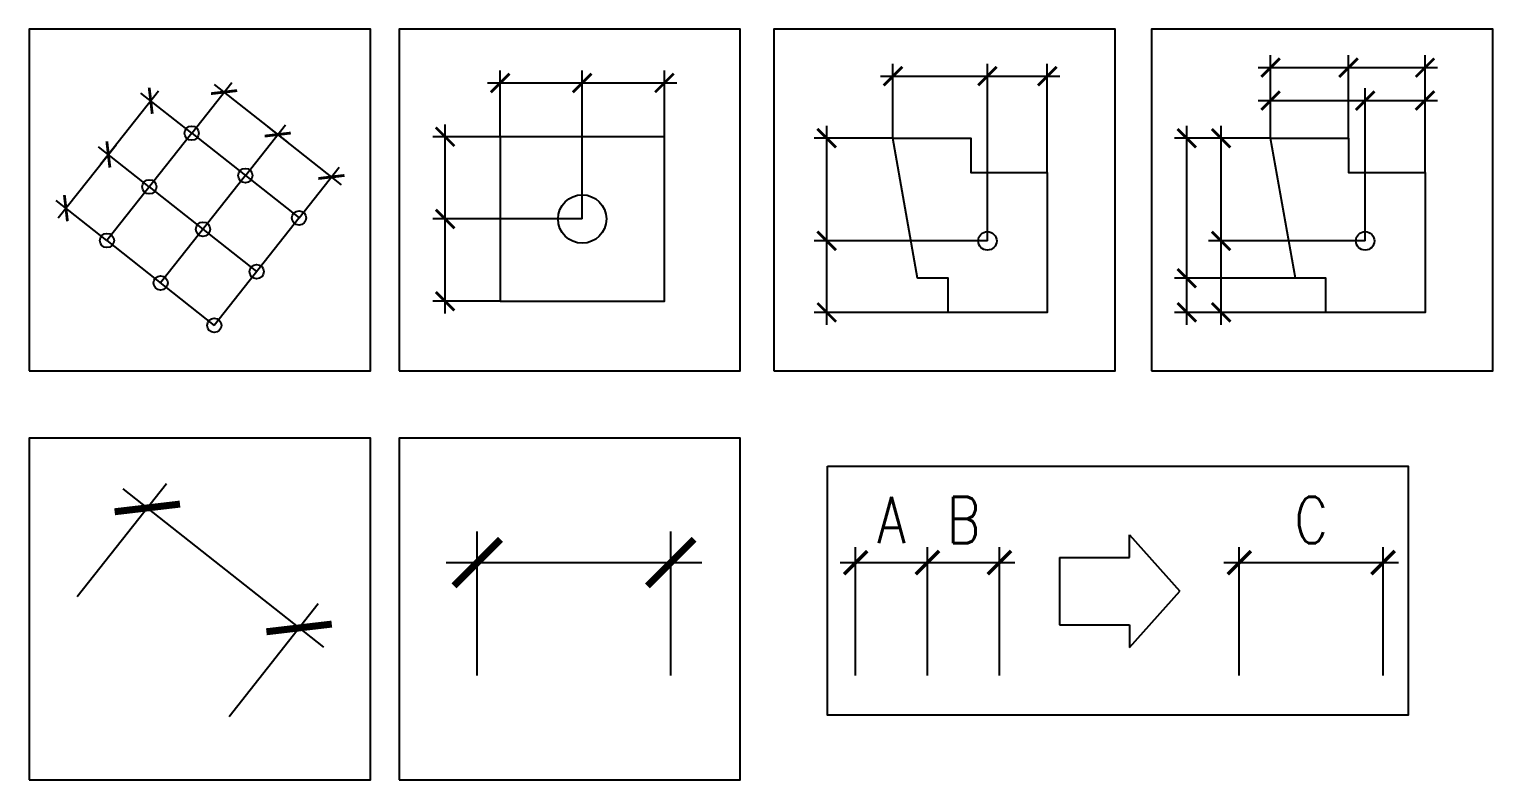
# Model space of a CAD drawing. Header units: millimetres. Extents: x 2848 to 6961, y 1568 to 7914.
# Drawn here: x 2851.3 to 3087.2, y 1735.1 to 1856 of the extents above; entities that cross this region are included whole.
import ezdxf

# ---------------------------------------------------------------- set-up
doc = ezdxf.new("R2010")
doc.units = ezdxf.units.MM
doc.header["$PDSIZE"] = -2
doc.styles.add('EasyCutStyleDim', font='romans.shx', dxfattribs={"width": 0.8})
doc.dimstyles.new('Scale_5', dxfattribs={"dimscale": 5, "dimtxt": 3, "dimasz": 1.5, "dimexe": 1, "dimexo": 0, "dimgap": 1.25, "dimtad": 1, "dimdec": 1, "dimrnd": 0.5, "dimzin": 12, "dimdsep": 46, "dimtxsty": 'EasyCutStyleDim', "dimblk": 'ARCHTICK', "dimblk1": 'ARCHTICK', "dimblk2": 'ARCHTICK', "dimcen": 1, "dimdle": 1, "dimclrd": 1, "dimclre": 1, "dimclrt": 3, "dimadec": 3, "dimazin": 0, "dimtfac": 1, "dimtdec": 1, "dimtix": 1, "dimtmove": 0, "dimatfit": 3, "dimfxl": 1, "dimtfill": 1, "dimtolj": 1, "dimtzin": 0, "dimarcsym": 0})

# ---------------------------------------------------------------- blocks, each defined once
blk = doc.blocks.new('_ArchTick')
at = {"color": 0, "linetype": 'ByBlock', "const_width": 0.15}
blk.add_lwpolyline([(-0.5, -0.5), (0.5, 0.5)], dxfattribs=at)
blk = doc.blocks.new('*D2')
at = {"color": 1, "lineweight": -2, "transparency": 16777216}
for p, q in [((2923.51, 1751.85), (2923.51, 1775.06)), ((2954.69, 1751.85), (2954.69, 1775.06)), ((2918.51, 1770.06), (2959.69, 1770.06))]:
    blk.add_line(p, q, dxfattribs=at)
at = {"layer": 'Defpoints', "color": 0, "transparency": 16777216}
for p in [(2954.69, 1770.06), (2923.51, 1751.85), (2954.69, 1751.85)]:
    blk.add_point(p, dxfattribs=at)
at = {"color": 1, "lineweight": -2, "transparency": 16777216, "xscale": 7.5, "yscale": 7.5, "zscale": 7.5, "rotation": 180}
blk.add_blockref('_ArchTick', (2923.51, 1770.06), dxfattribs=at)
at = {"color": 1, "lineweight": -2, "transparency": 16777216, "xscale": 7.5, "yscale": 7.5, "zscale": 7.5}
blk.add_blockref('_ArchTick', (2954.69, 1770.06), dxfattribs=at)
blk = doc.blocks.new('*D3')
at = {"color": 1, "lineweight": -2, "transparency": 16777216}
for p, q in [((2859.04, 1764.58), (2873.43, 1782.79)), ((2866.4, 1781.97), (2898.72, 1756.44)), ((2883.51, 1745.25), (2897.89, 1763.46))]:
    blk.add_line(p, q, dxfattribs=at)
at = {"layer": 'Defpoints', "color": 0, "transparency": 16777216}
for p in [(2859.04, 1764.58), (2894.79, 1759.54), (2883.51, 1745.25)]:
    blk.add_point(p, dxfattribs=at)
at = {"color": 1, "lineweight": -2, "transparency": 16777216, "xscale": 7.5, "yscale": 7.5, "zscale": 7.5}
for p, rotation in [((2870.33, 1778.87), 141.6918287741546), ((2894.79, 1759.54), 321.6918287741546)]:
    blk.add_blockref('_ArchTick', p, dxfattribs=dict(at, rotation=rotation))
blk = doc.blocks.new('*D4')
at = {"color": 1, "lineweight": -2, "transparency": 16777216}
for p, q in [((2984.48, 1751.85), (2984.48, 1772.56)), ((2996.06, 1751.85), (2996.06, 1772.56)), ((2981.98, 1770.06), (2998.56, 1770.06))]:
    blk.add_line(p, q, dxfattribs=at)
at = {"layer": 'Defpoints', "color": 0, "transparency": 16777216}
for p in [(2996.06, 1770.06), (2984.48, 1751.85), (2996.06, 1751.85)]:
    blk.add_point(p, dxfattribs=at)
at = {"color": 1, "lineweight": -2, "transparency": 16777216, "xscale": 3.75, "yscale": 3.75, "zscale": 3.75, "rotation": 180}
blk.add_blockref('_ArchTick', (2984.48, 1770.06), dxfattribs=at)
at = {"color": 1, "lineweight": -2, "transparency": 16777216, "xscale": 3.75, "yscale": 3.75, "zscale": 3.75}
blk.add_blockref('_ArchTick', (2996.06, 1770.06), dxfattribs=at)
at = {"color": 2, "transparency": 16777216, "insert": (2990.27, 1776.93), "char_height": 7.5, "attachment_point": 5, "style": 'EasyCutStyleDim'}
blk.add_mtext('\\A1;A', dxfattribs=at)
blk = doc.blocks.new('*D5')
at = {"color": 1, "lineweight": -2, "transparency": 16777216}
for p, q in [((3046.32, 1751.85), (3046.32, 1772.56)), ((3069.5, 1751.85), (3069.5, 1772.56)), ((3043.82, 1770.06), (3072, 1770.06))]:
    blk.add_line(p, q, dxfattribs=at)
at = {"layer": 'Defpoints', "color": 0, "transparency": 16777216}
for p in [(3069.5, 1770.06), (3046.32, 1751.85), (3069.5, 1751.85)]:
    blk.add_point(p, dxfattribs=at)
at = {"color": 1, "lineweight": -2, "transparency": 16777216, "xscale": 3.75, "yscale": 3.75, "zscale": 3.75, "rotation": 180}
blk.add_blockref('_ArchTick', (3046.32, 1770.06), dxfattribs=at)
at = {"color": 1, "lineweight": -2, "transparency": 16777216, "xscale": 3.75, "yscale": 3.75, "zscale": 3.75}
blk.add_blockref('_ArchTick', (3069.5, 1770.06), dxfattribs=at)
at = {"color": 2, "transparency": 16777216, "insert": (3057.91, 1776.93), "char_height": 7.5, "attachment_point": 5, "style": 'EasyCutStyleDim'}
blk.add_mtext('\\A1;C', dxfattribs=at)
blk = doc.blocks.new('*D6')
at = {"color": 1, "lineweight": -2, "transparency": 16777216}
for p, q in [((2996.06, 1751.85), (2996.06, 1772.56)), ((3007.65, 1751.85), (3007.65, 1772.56)), ((2993.56, 1770.06), (3010.15, 1770.06))]:
    blk.add_line(p, q, dxfattribs=at)
at = {"layer": 'Defpoints', "color": 0, "transparency": 16777216}
for p in [(3007.65, 1770.06), (2996.06, 1751.85), (3007.65, 1751.85)]:
    blk.add_point(p, dxfattribs=at)
at = {"color": 1, "lineweight": -2, "transparency": 16777216, "xscale": 3.75, "yscale": 3.75, "zscale": 3.75, "rotation": 180}
blk.add_blockref('_ArchTick', (2996.06, 1770.06), dxfattribs=at)
at = {"color": 1, "lineweight": -2, "transparency": 16777216, "xscale": 3.75, "yscale": 3.75, "zscale": 3.75}
blk.add_blockref('_ArchTick', (3007.65, 1770.06), dxfattribs=at)
at = {"color": 2, "transparency": 16777216, "insert": (3001.86, 1776.93), "char_height": 7.5, "attachment_point": 5, "style": 'EasyCutStyleDim'}
blk.add_mtext('\\A1;B', dxfattribs=at)
blk = doc.blocks.new('*D15')
at = {"color": 1, "lineweight": -2, "transparency": 16777216}
for p, q in [((2877.48, 1839.24), (2883.94, 1847.42)), ((2881.13, 1847.09), (2892.92, 1837.77)), ((2886.13, 1832.41), (2892.59, 1840.58))]:
    blk.add_line(p, q, dxfattribs=at)
at = {"layer": 'Defpoints', "color": 0, "transparency": 16777216}
for p in [(2877.48, 1839.24), (2891.35, 1839.01), (2886.13, 1832.41)]:
    blk.add_point(p, dxfattribs=at)
at = {"color": 1, "lineweight": -2, "transparency": 16777216, "xscale": 3, "yscale": 3, "zscale": 3}
for p, rotation in [((2882.7, 1845.85), 141.6918287741522), ((2891.35, 1839.01), 321.6918287741522)]:
    blk.add_blockref('_ArchTick', p, dxfattribs=dict(at, rotation=rotation))
blk = doc.blocks.new('*D16')
at = {"color": 1, "lineweight": -2, "transparency": 16777216}
for p, q in [((2886.13, 1832.41), (2892.59, 1840.58)), ((2889.78, 1840.25), (2901.57, 1830.94)), ((2894.78, 1825.58), (2901.24, 1833.75))]:
    blk.add_line(p, q, dxfattribs=at)
at = {"layer": 'Defpoints', "color": 0, "transparency": 16777216}
for p in [(2886.13, 1832.41), (2900, 1832.18), (2894.78, 1825.58)]:
    blk.add_point(p, dxfattribs=at)
at = {"color": 1, "lineweight": -2, "transparency": 16777216, "xscale": 3, "yscale": 3, "zscale": 3}
for p, rotation in [((2891.35, 1839.01), 141.6918287741522), ((2900, 1832.18), 321.6918287741522)]:
    blk.add_blockref('_ArchTick', p, dxfattribs=dict(at, rotation=rotation))
blk = doc.blocks.new('*D17')
at = {"color": 1, "lineweight": -2, "transparency": 16777216}
for p, q in [((2855.98, 1825.59), (2865.29, 1837.38)), ((2870.65, 1830.59), (2862.48, 1837.05)), ((2863.82, 1821.95), (2855.65, 1828.4))]:
    blk.add_line(p, q, dxfattribs=at)
at = {"layer": 'Defpoints', "color": 0, "transparency": 16777216}
for p in [(2864.05, 1835.81), (2870.65, 1830.59), (2863.82, 1821.95)]:
    blk.add_point(p, dxfattribs=at)
at = {"color": 1, "lineweight": -2, "transparency": 16777216, "xscale": 3, "yscale": 3, "zscale": 3}
for p, rotation in [((2864.05, 1835.81), 51.69182877415221), ((2857.21, 1827.16), 231.6918287741522)]:
    blk.add_blockref('_ArchTick', p, dxfattribs=dict(at, rotation=rotation))
blk = doc.blocks.new('*D18')
at = {"color": 1, "lineweight": -2, "transparency": 16777216}
for p, q in [((2862.81, 1834.24), (2872.12, 1846.03)), ((2877.48, 1839.24), (2869.31, 1845.7)), ((2870.65, 1830.59), (2862.48, 1837.05))]:
    blk.add_line(p, q, dxfattribs=at)
at = {"layer": 'Defpoints', "color": 0, "transparency": 16777216}
for p in [(2870.88, 1844.46), (2877.48, 1839.24), (2870.65, 1830.59)]:
    blk.add_point(p, dxfattribs=at)
at = {"color": 1, "lineweight": -2, "transparency": 16777216, "xscale": 3, "yscale": 3, "zscale": 3}
for p, rotation in [((2870.88, 1844.46), 51.69182877415221), ((2864.05, 1835.81), 231.6918287741522)]:
    blk.add_blockref('_ArchTick', p, dxfattribs=dict(at, rotation=rotation))
blk = doc.blocks.new('*D19')
at = {"color": 1, "lineweight": -2, "transparency": 16777216}
for p, q in [((2927.18, 1838.65), (2927.18, 1849.32)), ((2940.42, 1825.41), (2940.42, 1849.32)), ((2925.18, 1847.32), (2942.42, 1847.32))]:
    blk.add_line(p, q, dxfattribs=at)
at = {"layer": 'Defpoints', "color": 0, "transparency": 16777216}
for p in [(2940.42, 1847.32), (2927.18, 1838.65), (2940.42, 1825.41)]:
    blk.add_point(p, dxfattribs=at)
at = {"color": 1, "lineweight": -2, "transparency": 16777216, "xscale": 3, "yscale": 3, "zscale": 3, "rotation": 180}
blk.add_blockref('_ArchTick', (2927.18, 1847.32), dxfattribs=at)
at = {"color": 1, "lineweight": -2, "transparency": 16777216, "xscale": 3, "yscale": 3, "zscale": 3}
blk.add_blockref('_ArchTick', (2940.42, 1847.32), dxfattribs=at)
blk = doc.blocks.new('*D20')
at = {"color": 1, "lineweight": -2, "transparency": 16777216}
for p, q in [((2940.42, 1838.65), (2940.42, 1849.32)), ((2953.66, 1838.65), (2953.66, 1849.32)), ((2938.42, 1847.32), (2955.66, 1847.32))]:
    blk.add_line(p, q, dxfattribs=at)
at = {"layer": 'Defpoints', "color": 0, "transparency": 16777216}
for p in [(2953.66, 1847.32), (2940.42, 1838.65), (2953.66, 1838.65)]:
    blk.add_point(p, dxfattribs=at)
at = {"color": 1, "lineweight": -2, "transparency": 16777216, "xscale": 3, "yscale": 3, "zscale": 3, "rotation": 180}
blk.add_blockref('_ArchTick', (2940.42, 1847.32), dxfattribs=at)
at = {"color": 1, "lineweight": -2, "transparency": 16777216, "xscale": 3, "yscale": 3, "zscale": 3}
blk.add_blockref('_ArchTick', (2953.66, 1847.32), dxfattribs=at)
blk = doc.blocks.new('*D21')
at = {"color": 1, "lineweight": -2, "transparency": 16777216}
for p, q in [((2918.33, 1810.17), (2918.33, 1827.41)), ((2940.42, 1825.41), (2916.33, 1825.41)), ((2927.18, 1812.17), (2916.33, 1812.17))]:
    blk.add_line(p, q, dxfattribs=at)
at = {"layer": 'Defpoints', "color": 0, "transparency": 16777216}
for p in [(2918.33, 1825.41), (2940.42, 1825.41), (2927.18, 1812.17)]:
    blk.add_point(p, dxfattribs=at)
at = {"color": 1, "lineweight": -2, "transparency": 16777216, "xscale": 3, "yscale": 3, "zscale": 3}
for p, rotation in [((2918.33, 1825.41), 90), ((2918.33, 1812.17), 270)]:
    blk.add_blockref('_ArchTick', p, dxfattribs=dict(at, rotation=rotation))
blk = doc.blocks.new('*D22')
at = {"color": 1, "lineweight": -2, "transparency": 16777216}
for p, q in [((2918.33, 1823.41), (2918.33, 1840.65)), ((2927.18, 1838.65), (2916.33, 1838.65)), ((2940.42, 1825.41), (2916.33, 1825.41))]:
    blk.add_line(p, q, dxfattribs=at)
at = {"layer": 'Defpoints', "color": 0, "transparency": 16777216}
for p in [(2918.33, 1838.65), (2927.18, 1838.65), (2940.42, 1825.41)]:
    blk.add_point(p, dxfattribs=at)
at = {"color": 1, "lineweight": -2, "transparency": 16777216, "xscale": 3, "yscale": 3, "zscale": 3}
for p, rotation in [((2918.33, 1838.65), 90), ((2918.33, 1825.41), 270)]:
    blk.add_blockref('_ArchTick', p, dxfattribs=dict(at, rotation=rotation))
blk = doc.blocks.new('*D27')
at = {"color": 1, "lineweight": -2, "transparency": 16777216}
for p, q in [((2990.5, 1838.42), (2990.5, 1850.43)), ((3005.73, 1821.88), (3005.73, 1850.43)), ((2988.5, 1848.43), (3007.73, 1848.43))]:
    blk.add_line(p, q, dxfattribs=at)
at = {"layer": 'Defpoints', "color": 0, "transparency": 16777216}
for p in [(3005.73, 1848.43), (2990.5, 1838.42), (3005.73, 1821.88)]:
    blk.add_point(p, dxfattribs=at)
at = {"color": 1, "lineweight": -2, "transparency": 16777216, "xscale": 3, "yscale": 3, "zscale": 3, "rotation": 180}
blk.add_blockref('_ArchTick', (2990.5, 1848.43), dxfattribs=at)
at = {"color": 1, "lineweight": -2, "transparency": 16777216, "xscale": 3, "yscale": 3, "zscale": 3}
blk.add_blockref('_ArchTick', (3005.73, 1848.43), dxfattribs=at)
blk = doc.blocks.new('*D29')
at = {"color": 1, "lineweight": -2, "transparency": 16777216}
for p, q in [((3005.73, 1821.88), (3005.73, 1850.43)), ((3015.38, 1832.88), (3015.38, 1850.43)), ((3003.73, 1848.43), (3017.38, 1848.43))]:
    blk.add_line(p, q, dxfattribs=at)
at = {"layer": 'Defpoints', "color": 0, "transparency": 16777216}
for p in [(3015.38, 1848.43), (3015.38, 1832.88), (3005.73, 1821.88)]:
    blk.add_point(p, dxfattribs=at)
at = {"color": 1, "lineweight": -2, "transparency": 16777216, "xscale": 3, "yscale": 3, "zscale": 3, "rotation": 180}
blk.add_blockref('_ArchTick', (3005.73, 1848.43), dxfattribs=at)
at = {"color": 1, "lineweight": -2, "transparency": 16777216, "xscale": 3, "yscale": 3, "zscale": 3}
blk.add_blockref('_ArchTick', (3015.38, 1848.43), dxfattribs=at)
blk = doc.blocks.new('*D32')
at = {"color": 1, "lineweight": -2, "transparency": 16777216}
for p, q in [((2979.82, 1808.37), (2979.82, 1823.88)), ((3005.73, 1821.88), (2977.82, 1821.88)), ((2999.38, 1810.37), (2977.82, 1810.37))]:
    blk.add_line(p, q, dxfattribs=at)
at = {"layer": 'Defpoints', "color": 0, "transparency": 16777216}
for p in [(2979.82, 1821.88), (3005.73, 1821.88), (2999.38, 1810.37)]:
    blk.add_point(p, dxfattribs=at)
at = {"color": 1, "lineweight": -2, "transparency": 16777216, "xscale": 3, "yscale": 3, "zscale": 3}
for p, rotation in [((2979.82, 1821.88), 90), ((2979.82, 1810.37), 270)]:
    blk.add_blockref('_ArchTick', p, dxfattribs=dict(at, rotation=rotation))
blk = doc.blocks.new('*D33')
at = {"color": 1, "lineweight": -2, "transparency": 16777216}
for p, q in [((2979.82, 1819.88), (2979.82, 1840.42)), ((2990.5, 1838.42), (2977.82, 1838.42)), ((3005.73, 1821.88), (2977.82, 1821.88))]:
    blk.add_line(p, q, dxfattribs=at)
at = {"layer": 'Defpoints', "color": 0, "transparency": 16777216}
for p in [(2979.82, 1838.42), (2990.5, 1838.42), (3005.73, 1821.88)]:
    blk.add_point(p, dxfattribs=at)
at = {"color": 1, "lineweight": -2, "transparency": 16777216, "xscale": 3, "yscale": 3, "zscale": 3}
for p, rotation in [((2979.82, 1838.42), 90), ((2979.82, 1821.88), 270)]:
    blk.add_blockref('_ArchTick', p, dxfattribs=dict(at, rotation=rotation))
blk = doc.blocks.new('*D39')
at = {"color": 1, "lineweight": -2, "transparency": 16777216}
for p, q in [((3049.37, 1844.48), (3068.6, 1844.48)), ((3051.37, 1838.42), (3051.37, 1846.48)), ((3066.6, 1821.88), (3066.6, 1846.48))]:
    blk.add_line(p, q, dxfattribs=at)
at = {"layer": 'Defpoints', "color": 0, "transparency": 16777216}
for p in [(3066.6, 1844.48), (3051.37, 1838.42), (3066.6, 1821.88)]:
    blk.add_point(p, dxfattribs=at)
at = {"color": 1, "lineweight": -2, "transparency": 16777216, "xscale": 3, "yscale": 3, "zscale": 3, "rotation": 180}
blk.add_blockref('_ArchTick', (3051.37, 1844.48), dxfattribs=at)
at = {"color": 1, "lineweight": -2, "transparency": 16777216, "xscale": 3, "yscale": 3, "zscale": 3}
blk.add_blockref('_ArchTick', (3066.6, 1844.48), dxfattribs=at)
blk = doc.blocks.new('*D36')
at = {"color": 1, "lineweight": -2, "transparency": 16777216}
for p, q in [((3064.6, 1844.48), (3078.25, 1844.48)), ((3066.6, 1821.88), (3066.6, 1846.48)), ((3076.25, 1832.88), (3076.25, 1846.48))]:
    blk.add_line(p, q, dxfattribs=at)
at = {"layer": 'Defpoints', "color": 0, "transparency": 16777216}
for p in [(3076.25, 1844.48), (3076.25, 1832.88), (3066.6, 1821.88)]:
    blk.add_point(p, dxfattribs=at)
at = {"color": 1, "lineweight": -2, "transparency": 16777216, "xscale": 3, "yscale": 3, "zscale": 3, "rotation": 180}
blk.add_blockref('_ArchTick', (3066.6, 1844.48), dxfattribs=at)
at = {"color": 1, "lineweight": -2, "transparency": 16777216, "xscale": 3, "yscale": 3, "zscale": 3}
blk.add_blockref('_ArchTick', (3076.25, 1844.48), dxfattribs=at)
blk = doc.blocks.new('*D37')
at = {"color": 1, "lineweight": -2, "transparency": 16777216}
for p, q in [((3051.37, 1838.42), (3051.37, 1851.79)), ((3063.91, 1838.42), (3063.91, 1851.79)), ((3049.37, 1849.79), (3065.91, 1849.79))]:
    blk.add_line(p, q, dxfattribs=at)
at = {"layer": 'Defpoints', "color": 0, "transparency": 16777216}
for p in [(3063.91, 1849.79), (3051.37, 1838.42), (3063.91, 1838.42)]:
    blk.add_point(p, dxfattribs=at)
at = {"color": 1, "lineweight": -2, "transparency": 16777216, "xscale": 3, "yscale": 3, "zscale": 3, "rotation": 180}
blk.add_blockref('_ArchTick', (3051.37, 1849.79), dxfattribs=at)
at = {"color": 1, "lineweight": -2, "transparency": 16777216, "xscale": 3, "yscale": 3, "zscale": 3}
blk.add_blockref('_ArchTick', (3063.91, 1849.79), dxfattribs=at)
blk = doc.blocks.new('*D38')
at = {"color": 1, "lineweight": -2, "transparency": 16777216}
for p, q in [((3063.91, 1838.42), (3063.91, 1851.79)), ((3076.25, 1832.88), (3076.25, 1851.79)), ((3061.91, 1849.79), (3078.25, 1849.79))]:
    blk.add_line(p, q, dxfattribs=at)
at = {"layer": 'Defpoints', "color": 0, "transparency": 16777216}
for p in [(3076.25, 1849.79), (3063.91, 1838.42), (3076.25, 1832.88)]:
    blk.add_point(p, dxfattribs=at)
at = {"color": 1, "lineweight": -2, "transparency": 16777216, "xscale": 3, "yscale": 3, "zscale": 3, "rotation": 180}
blk.add_blockref('_ArchTick', (3063.91, 1849.79), dxfattribs=at)
at = {"color": 1, "lineweight": -2, "transparency": 16777216, "xscale": 3, "yscale": 3, "zscale": 3}
blk.add_blockref('_ArchTick', (3076.25, 1849.79), dxfattribs=at)
blk = doc.blocks.new('*D40')
at = {"color": 1, "lineweight": -2, "transparency": 16777216}
for p, q in [((3043.38, 1808.37), (3043.38, 1823.88)), ((3066.6, 1821.88), (3041.38, 1821.88)), ((3060.25, 1810.37), (3041.38, 1810.37))]:
    blk.add_line(p, q, dxfattribs=at)
at = {"layer": 'Defpoints', "color": 0, "transparency": 16777216}
for p in [(3043.38, 1821.88), (3066.6, 1821.88), (3060.25, 1810.37)]:
    blk.add_point(p, dxfattribs=at)
at = {"color": 1, "lineweight": -2, "transparency": 16777216, "xscale": 3, "yscale": 3, "zscale": 3}
for p, rotation in [((3043.38, 1821.88), 90), ((3043.38, 1810.37), 270)]:
    blk.add_blockref('_ArchTick', p, dxfattribs=dict(at, rotation=rotation))
blk = doc.blocks.new('*D41')
at = {"color": 1, "lineweight": -2, "transparency": 16777216}
for p, q in [((3043.38, 1819.88), (3043.38, 1840.42)), ((3051.37, 1838.42), (3041.38, 1838.42)), ((3066.6, 1821.88), (3041.38, 1821.88))]:
    blk.add_line(p, q, dxfattribs=at)
at = {"layer": 'Defpoints', "color": 0, "transparency": 16777216}
for p in [(3043.38, 1838.42), (3051.37, 1838.42), (3066.6, 1821.88)]:
    blk.add_point(p, dxfattribs=at)
at = {"color": 1, "lineweight": -2, "transparency": 16777216, "xscale": 3, "yscale": 3, "zscale": 3}
for p, rotation in [((3043.38, 1838.42), 90), ((3043.38, 1821.88), 270)]:
    blk.add_blockref('_ArchTick', p, dxfattribs=dict(at, rotation=rotation))
blk = doc.blocks.new('*D42')
at = {"color": 1, "lineweight": -2, "transparency": 16777216}
for p, q in [((3037.85, 1808.37), (3037.85, 1817.86)), ((3055.35, 1815.86), (3035.85, 1815.86)), ((3060.25, 1810.37), (3035.85, 1810.37))]:
    blk.add_line(p, q, dxfattribs=at)
at = {"layer": 'Defpoints', "color": 0, "transparency": 16777216}
for p in [(3037.85, 1815.86), (3055.35, 1815.86), (3060.25, 1810.37)]:
    blk.add_point(p, dxfattribs=at)
at = {"color": 1, "lineweight": -2, "transparency": 16777216, "xscale": 3, "yscale": 3, "zscale": 3}
for p, rotation in [((3037.85, 1815.86), 90), ((3037.85, 1810.37), 270)]:
    blk.add_blockref('_ArchTick', p, dxfattribs=dict(at, rotation=rotation))
blk = doc.blocks.new('*D43')
at = {"color": 1, "lineweight": -2, "transparency": 16777216}
for p, q in [((3037.85, 1813.86), (3037.85, 1840.42)), ((3042.03, 1838.42), (3035.85, 1838.42)), ((3055.35, 1815.86), (3035.85, 1815.86))]:
    blk.add_line(p, q, dxfattribs=at)
at = {"layer": 'Defpoints', "color": 0, "transparency": 16777216}
for p in [(3037.85, 1838.42), (3042.03, 1838.42), (3055.35, 1815.86)]:
    blk.add_point(p, dxfattribs=at)
at = {"color": 1, "lineweight": -2, "transparency": 16777216, "xscale": 3, "yscale": 3, "zscale": 3}
for p, rotation in [((3037.85, 1838.42), 90), ((3037.85, 1815.86), 270)]:
    blk.add_blockref('_ArchTick', p, dxfattribs=dict(at, rotation=rotation))

msp = doc.modelspace()

# ---------------------------------------------------------------- linework, layer by layer
at = {"color": 1}
for p, q in [((2877.48, 1839.24), (2863.82, 1821.95)), ((2877.48, 1839.24), (2894.78, 1825.58)), ((2870.65, 1830.59), (2887.95, 1816.93)), ((2886.13, 1832.41), (2872.47, 1815.11)), ((2894.78, 1825.58), (2881.12, 1808.28)), ((2863.82, 1821.95), (2881.12, 1808.28))]:
    msp.add_line(p, q, dxfattribs=at)
for p, q in [((3028.6, 1770.91), (3028.6, 1774.54)), ((3028.6, 1774.54), (3036.73, 1765.47)), ((3017.33, 1770.91), (3028.6, 1770.91)), ((3017.33, 1770.91), (3017.33, 1760.03)), ((3028.6, 1756.4), (3036.73, 1765.47)), ((3017.33, 1760.03), (3028.6, 1760.03)), ((3028.6, 1760.03), (3028.6, 1756.4))]:
    msp.add_line(p, q)
for points in [[(2851.31, 1800.97), (2906.31, 1800.97), (2906.31, 1855.97), (2851.31, 1855.97)], [(2910.9, 1800.97), (2965.9, 1800.97), (2965.9, 1855.97), (2910.9, 1855.97)], [(2971.29, 1800.97), (3026.29, 1800.97), (3026.29, 1855.97), (2971.29, 1855.97)], [(3032.16, 1800.97), (3087.16, 1800.97), (3087.16, 1855.97), (3032.16, 1855.97)], [(2851.31, 1735.09), (2906.31, 1735.09), (2906.31, 1790.09), (2851.31, 1790.09)], [(2910.9, 1735.09), (2965.9, 1735.09), (2965.9, 1790.09), (2910.9, 1790.09)], [(2979.96, 1785.57), (3073.51, 1785.57), (3073.51, 1745.48), (2979.96, 1745.48)]]:
    msp.add_lwpolyline(points, close=True)
at = {"color": 5}
for points in [[(2953.66, 1838.65), (2927.18, 1838.65), (2927.18, 1812.17), (2953.66, 1812.17)], [(2990.5, 1838.42), (3003.04, 1838.42), (3003.04, 1832.88), (3015.38, 1832.88), (3015.38, 1810.37), (2999.38, 1810.37), (2999.38, 1815.86), (2994.48, 1815.86)], [(3051.37, 1838.42), (3063.91, 1838.42), (3063.91, 1832.88), (3076.25, 1832.88), (3076.25, 1810.37), (3060.25, 1810.37), (3060.25, 1815.86), (3055.35, 1815.86)]]:
    msp.add_lwpolyline(points, close=True, dxfattribs=at)
at = {"color": 2}
for centre, radius in [((2877.48, 1839.24), 1.15), ((2886.13, 1832.41), 1.15), ((2870.65, 1830.59), 1.15), ((2940.42, 1825.41), 3.9), ((2894.78, 1825.58), 1.15), ((2879.3, 1823.76), 1.15), ((3005.73, 1821.88), 1.49), ((3066.6, 1821.88), 1.49), ((2863.82, 1821.95), 1.15), ((2872.47, 1815.11), 1.15), ((2887.95, 1816.93), 1.15), ((2881.12, 1808.28), 1.15)]:
    msp.add_circle(centre, radius, dxfattribs=at)

# ---------------------------------------------------------------- dimensions: what is measured, and where the dimension line sits
for base, p1, p2, picture, middle in [((3063.91, 1849.79), (3051.37, 1838.42), (3063.91, 1838.42), '*D37', (3057.64, 1849.79)), ((3076.25, 1849.79), (3063.91, 1838.42), (3076.25, 1832.88), '*D38', (3070.08, 1849.79)), ((2940.42, 1847.32), (2927.18, 1838.65), (2940.42, 1825.41), '*D19', (2933.8, 1847.32)), ((2953.66, 1847.32), (2940.42, 1838.65), (2953.66, 1838.65), '*D20', (2947.04, 1847.32)), ((3005.73, 1848.43), (2990.5, 1838.42), (3005.73, 1821.88), '*D27', (2998.12, 1848.43)), ((3015.38, 1848.43), (3005.73, 1821.88), (3015.38, 1832.88), '*D29', (3010.56, 1848.43)), ((3066.6, 1844.48), (3051.37, 1838.42), (3066.6, 1821.88), '*D39', (3058.99, 1844.48)), ((3076.25, 1844.48), (3066.6, 1821.88), (3076.25, 1832.88), '*D36', (3071.43, 1844.48))]:
    dim = msp.add_linear_dim(base=base, p1=p1, p2=p2, text=' ', dimstyle='Scale_5', override={"dimscale": 2, "dimclrt": 2, "dimtfill": 0})
    dim.commit()
    dim.dimension.update_dxf_attribs({"geometry": picture, "text_midpoint": middle})
for p1, p2, distance, text, override, picture, middle in [((2877.48, 1839.24), (2886.13, 1832.41), 8.42, ' ', {"dimscale": 2, "dimclrt": 2, "dimtfill": 0}, '*D15', (2887.03, 1842.43)), ((2870.65, 1830.59), (2877.48, 1839.24), 8.42, ' ', {"dimscale": 2, "dimclrt": 2, "dimtfill": 0}, '*D18', (2867.46, 1840.14)), ((2886.13, 1832.41), (2894.78, 1825.58), 8.42, ' ', {"dimscale": 2, "dimclrt": 2, "dimtfill": 0}, '*D16', (2895.67, 1835.6)), ((2863.82, 1821.95), (2870.65, 1830.59), 8.42, ' ', {"dimscale": 2, "dimclrt": 2, "dimtfill": 0}, '*D17', (2860.63, 1831.49)), ((2984.48, 1751.85), (2996.06, 1751.85), 18.21, 'A', {"dimscale": 2.5, "dimclrt": 2, "dimtfill": 0}, '*D4', (2990.27, 1776.93)), ((2996.06, 1751.85), (3007.65, 1751.85), 18.21, 'B', {"dimscale": 2.5, "dimclrt": 2, "dimtfill": 0}, '*D6', (3001.86, 1776.93)), ((3046.32, 1751.85), (3069.5, 1751.85), 18.21, 'C', {"dimscale": 2.5, "dimclrt": 2, "dimtfill": 0}, '*D5', (3057.91, 1776.93))]:
    dim = msp.add_aligned_dim(p1=p1, p2=p2, distance=distance, text=text, dimstyle='Scale_5', override=override)
    dim.commit()
    dim.dimension.update_dxf_attribs({"geometry": picture, "text_midpoint": middle})
for base, p1, p2, picture, middle in [((2918.33, 1838.65), (2940.42, 1825.41), (2927.18, 1838.65), '*D22', (2918.33, 1832.03)), ((2979.82, 1838.42), (3005.73, 1821.88), (2990.5, 1838.42), '*D33', (2979.82, 1830.15)), ((3037.85, 1838.42), (3055.35, 1815.86), (3042.03, 1838.42), '*D43', (3037.85, 1827.14)), ((3043.38, 1838.42), (3066.6, 1821.88), (3051.37, 1838.42), '*D41', (3043.38, 1830.15)), ((2918.33, 1825.41), (2927.18, 1812.17), (2940.42, 1825.41), '*D21', (2918.33, 1818.79)), ((2979.82, 1821.88), (2999.38, 1810.37), (3005.73, 1821.88), '*D32', (2979.82, 1816.12)), ((3043.38, 1821.88), (3060.25, 1810.37), (3066.6, 1821.88), '*D40', (3043.38, 1816.12)), ((3037.85, 1815.86), (3060.25, 1810.37), (3055.35, 1815.86), '*D42', (3037.85, 1813.11))]:
    dim = msp.add_linear_dim(base=base, p1=p1, p2=p2, angle=90, text=' ', dimstyle='Scale_5', override={"dimscale": 2, "dimclrt": 2, "dimtfill": 0})
    dim.commit()
    dim.dimension.update_dxf_attribs({"geometry": picture, "text_midpoint": middle})
for p1, p2, picture, middle in [((2859.04, 1764.58), (2883.51, 1745.25), '*D3', (2882.56, 1769.2)), ((2923.51, 1751.85), (2954.69, 1751.85), '*D2', (2939.1, 1770.06))]:
    dim = msp.add_aligned_dim(p1=p1, p2=p2, distance=18.21, text=' ', dimstyle='Scale_5')
    dim.commit()
    dim.dimension.update_dxf_attribs({"geometry": picture, "text_midpoint": middle})

doc.saveas('drawing.dxf')
